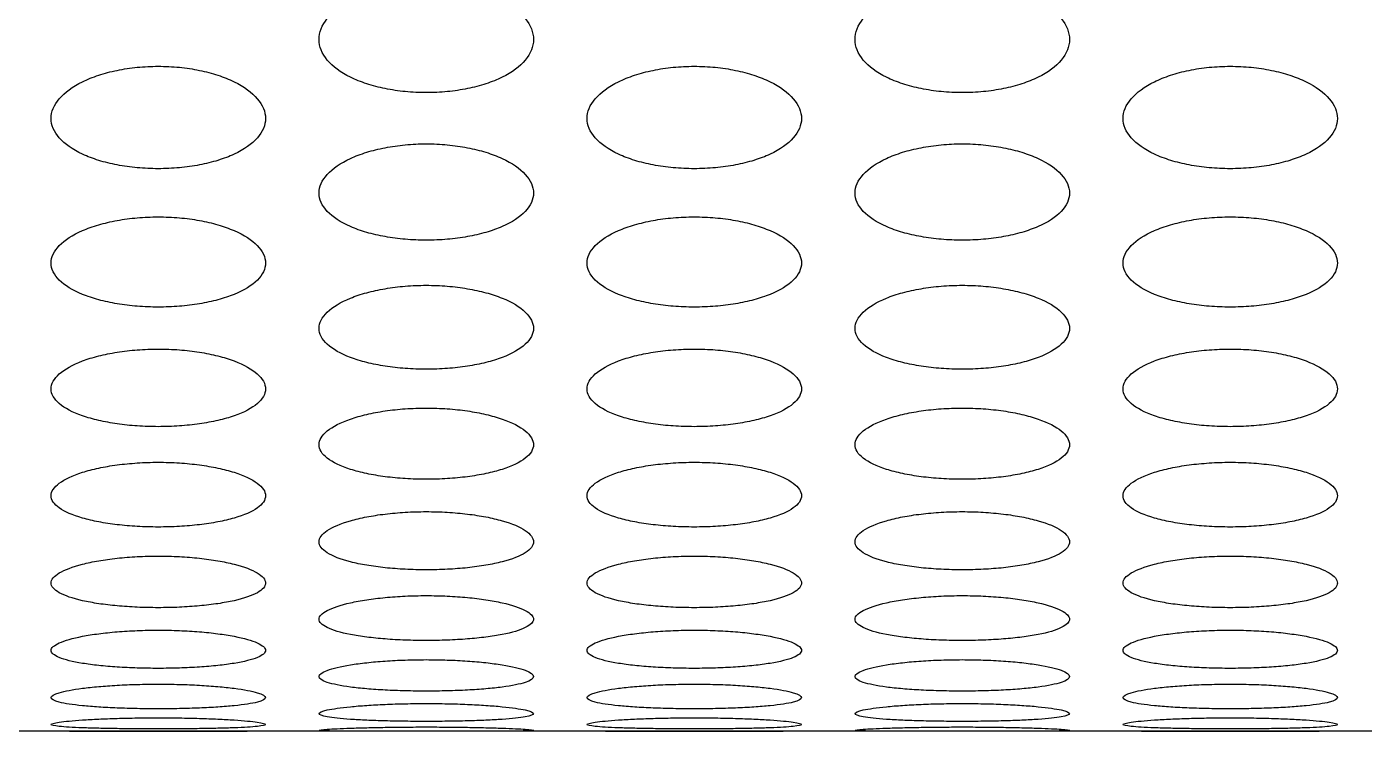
# Model space of a CAD drawing. Header units: millimetres. Extents: x 324 to 7054, y -67 to 2159.
# Drawn here: x 1715.13 to 1765.03, y 1320.98 to 1347.28 of the extents above; entities that cross this region are included whole.
import ezdxf

# ---------------------------------------------------------------- set-up
doc = ezdxf.new("R2010")
doc.units = ezdxf.units.MM
doc.header["$LTSCALE"] = 153.67
doc.layers.get('0').update_dxf_attribs({"linetype": 'CONTINUOUS'})
doc.layers.add('02___PRT_ALL_AXES', color=7, linetype='CONTINUOUS')

msp = doc.modelspace()

# ---------------------------------------------------------------- linework, layer by layer
at = {"linetype": 'Continuous'}
msp.add_line((2024.76484, 1320.97699), (1484.30467, 1320.97699), dxfattribs=at)
at = {"layer": '02___PRT_ALL_AXES', "linetype": 'Continuous'}
for p, q in [((1728.67301, 1320.97699), (1728.6473, 1320.97699)), ((1731.42576, 1320.97699), (1731.39649, 1320.97699)), ((1748.67301, 1320.97699), (1748.6473, 1320.97699)), ((1751.42576, 1320.97699), (1751.39649, 1320.97699))]:
    msp.add_line(p, q, dxfattribs=at)
for points, knots in [([(1730.03476, 1344.816), (1729.76893, 1344.81617), (1729.24531, 1344.84143), (1728.48961, 1344.95391), (1727.79947, 1345.13464), (1726.98616, 1345.46183), (1726.24385, 1346.01028), (1725.9302, 1346.80084), (1726.24394, 1347.60125), (1726.98437, 1348.17314), (1727.79615, 1348.51954), (1728.48659, 1348.71297), (1729.24381, 1348.83418), (1729.76846, 1348.86147), (1730.03476, 1348.86165)], [0, 0, 0, 0, 0.0625, 0.125, 0.1875, 0.25, 0.375, 0.5, 0.625, 0.75, 0.8125, 0.875, 0.9375, 1, 1, 1, 1]), ([(1730.03476, 1348.86165), (1730.30058, 1348.86146), (1730.8242, 1348.83428), (1731.5799, 1348.71358), (1732.27004, 1348.5207), (1733.08335, 1348.17431), (1733.82566, 1347.60187), (1734.13932, 1346.79933), (1733.82557, 1346.0109), (1733.08514, 1345.46293), (1732.27336, 1345.13574), (1731.58292, 1344.95447), (1730.8257, 1344.84152), (1730.30105, 1344.81616), (1730.03476, 1344.816)], [0, 0, 0, 0, 0.0625, 0.125, 0.1875, 0.25, 0.375, 0.5, 0.625, 0.75, 0.8125, 0.875, 0.9375, 1, 1, 1, 1]), ([(1750.03476, 1344.816), (1749.76893, 1344.81617), (1749.24531, 1344.84143), (1748.48961, 1344.95391), (1747.79947, 1345.13464), (1746.98616, 1345.46183), (1746.24385, 1346.01028), (1745.9302, 1346.80084), (1746.24394, 1347.60125), (1746.98437, 1348.17314), (1747.79615, 1348.51954), (1748.48659, 1348.71297), (1749.24381, 1348.83418), (1749.76846, 1348.86147), (1750.03476, 1348.86165)], [0, 0, 0, 0, 0.0625, 0.125, 0.1875, 0.25, 0.375, 0.5, 0.625, 0.75, 0.8125, 0.875, 0.9375, 1, 1, 1, 1]), ([(1750.03476, 1348.86165), (1750.30058, 1348.86146), (1750.8242, 1348.83428), (1751.5799, 1348.71358), (1752.27004, 1348.5207), (1753.08335, 1348.17431), (1753.82566, 1347.60187), (1754.13932, 1346.79933), (1753.82557, 1346.0109), (1753.08514, 1345.46293), (1752.27336, 1345.13574), (1751.58292, 1344.95447), (1750.8257, 1344.84152), (1750.30105, 1344.81616), (1750.03476, 1344.816)], [0, 0, 0, 0, 0.0625, 0.125, 0.1875, 0.25, 0.375, 0.5, 0.625, 0.75, 0.8125, 0.875, 0.9375, 1, 1, 1, 1]), ([(1720.03476, 1341.97658), (1719.76893, 1341.97674), (1719.24531, 1342.00055), (1718.48961, 1342.10654), (1717.79947, 1342.2769), (1716.98616, 1342.58539), (1716.24385, 1343.10282), (1715.9302, 1343.84947), (1716.24394, 1344.60631), (1716.98437, 1345.14764), (1717.79615, 1345.47568), (1718.48659, 1345.65893), (1719.24381, 1345.77377), (1719.76846, 1345.79963), (1720.03476, 1345.7998)], [0, 0, 0, 0, 0.0625, 0.125, 0.1875, 0.25, 0.375, 0.5, 0.625, 0.75, 0.8125, 0.875, 0.9375, 1, 1, 1, 1]), ([(1720.03476, 1345.7998), (1720.30058, 1345.79962), (1720.8242, 1345.77386), (1721.5799, 1345.6595), (1722.27004, 1345.47679), (1723.08335, 1345.14874), (1723.82566, 1344.6069), (1724.13932, 1343.84804), (1723.82557, 1343.10341), (1723.08514, 1342.58644), (1722.27336, 1342.27793), (1721.58292, 1342.10707), (1720.8257, 1342.00063), (1720.30105, 1341.97674), (1720.03476, 1341.97658)], [0, 0, 0, 0, 0.0625, 0.125, 0.1875, 0.25, 0.375, 0.5, 0.625, 0.75, 0.8125, 0.875, 0.9375, 1, 1, 1, 1]), ([(1740.03476, 1341.97658), (1739.76893, 1341.97674), (1739.24531, 1342.00055), (1738.48961, 1342.10654), (1737.79947, 1342.2769), (1736.98616, 1342.58539), (1736.24385, 1343.10282), (1735.9302, 1343.84947), (1736.24394, 1344.60631), (1736.98437, 1345.14764), (1737.79615, 1345.47568), (1738.48659, 1345.65893), (1739.24381, 1345.77377), (1739.76846, 1345.79963), (1740.03476, 1345.7998)], [0, 0, 0, 0, 0.0625, 0.125, 0.1875, 0.25, 0.375, 0.5, 0.625, 0.75, 0.8125, 0.875, 0.9375, 1, 1, 1, 1]), ([(1740.03476, 1345.7998), (1740.30058, 1345.79962), (1740.8242, 1345.77386), (1741.5799, 1345.6595), (1742.27004, 1345.47679), (1743.08335, 1345.14874), (1743.82566, 1344.6069), (1744.13932, 1343.84804), (1743.82557, 1343.10341), (1743.08514, 1342.58644), (1742.27336, 1342.27793), (1741.58292, 1342.10707), (1740.8257, 1342.00063), (1740.30105, 1341.97674), (1740.03476, 1341.97658)], [0, 0, 0, 0, 0.0625, 0.125, 0.1875, 0.25, 0.375, 0.5, 0.625, 0.75, 0.8125, 0.875, 0.9375, 1, 1, 1, 1]), ([(1760.03476, 1341.97658), (1759.76893, 1341.97674), (1759.24531, 1342.00055), (1758.48961, 1342.10654), (1757.79947, 1342.2769), (1756.98616, 1342.58539), (1756.24385, 1343.10282), (1755.9302, 1343.84947), (1756.24394, 1344.60631), (1756.98437, 1345.14764), (1757.79615, 1345.47568), (1758.48659, 1345.65893), (1759.24381, 1345.77377), (1759.76846, 1345.79963), (1760.03476, 1345.7998)], [0, 0, 0, 0, 0.0625, 0.125, 0.1875, 0.25, 0.375, 0.5, 0.625, 0.75, 0.8125, 0.875, 0.9375, 1, 1, 1, 1]), ([(1760.03476, 1345.7998), (1760.30058, 1345.79962), (1760.8242, 1345.77386), (1761.5799, 1345.6595), (1762.27004, 1345.47679), (1763.08335, 1345.14874), (1763.82566, 1344.6069), (1764.13932, 1343.84804), (1763.82557, 1343.10341), (1763.08514, 1342.58644), (1762.27336, 1342.27793), (1761.58292, 1342.10707), (1760.8257, 1342.00063), (1760.30105, 1341.97674), (1760.03476, 1341.97658)], [0, 0, 0, 0, 0.0625, 0.125, 0.1875, 0.25, 0.375, 0.5, 0.625, 0.75, 0.8125, 0.875, 0.9375, 1, 1, 1, 1]), ([(1730.03476, 1339.30734), (1729.76893, 1339.30749), (1729.24531, 1339.32981), (1728.48961, 1339.42921), (1727.79947, 1339.58902), (1726.98616, 1339.87852), (1726.24385, 1340.36439), (1725.9302, 1341.0664), (1726.24394, 1341.77891), (1726.98437, 1342.28912), (1727.79615, 1342.59849), (1728.48659, 1342.77136), (1729.24381, 1342.87972), (1729.76846, 1342.90413), (1730.03476, 1342.90429)], [0, 0, 0, 0, 0.0625, 0.125, 0.1875, 0.25, 0.375, 0.5, 0.625, 0.75, 0.8125, 0.875, 0.9375, 1, 1, 1, 1]), ([(1730.03476, 1342.90429), (1730.30058, 1342.90412), (1730.8242, 1342.87981), (1731.5799, 1342.7719), (1732.27004, 1342.59953), (1733.08335, 1342.29016), (1733.82566, 1341.77946), (1734.13932, 1341.06506), (1733.82557, 1340.36495), (1733.08514, 1339.8795), (1732.27336, 1339.58999), (1731.58292, 1339.42971), (1730.8257, 1339.32989), (1730.30105, 1339.30748), (1730.03476, 1339.30734)], [0, 0, 0, 0, 0.0625, 0.125, 0.1875, 0.25, 0.375, 0.5, 0.625, 0.75, 0.8125, 0.875, 0.9375, 1, 1, 1, 1]), ([(1750.03476, 1339.30734), (1749.76893, 1339.30749), (1749.24531, 1339.32981), (1748.48961, 1339.42921), (1747.79947, 1339.58902), (1746.98616, 1339.87852), (1746.24385, 1340.36439), (1745.9302, 1341.0664), (1746.24394, 1341.77891), (1746.98437, 1342.28912), (1747.79615, 1342.59849), (1748.48659, 1342.77136), (1749.24381, 1342.87972), (1749.76846, 1342.90413), (1750.03476, 1342.90429)], [0, 0, 0, 0, 0.0625, 0.125, 0.1875, 0.25, 0.375, 0.5, 0.625, 0.75, 0.8125, 0.875, 0.9375, 1, 1, 1, 1]), ([(1750.03476, 1342.90429), (1750.30058, 1342.90412), (1750.8242, 1342.87981), (1751.5799, 1342.7719), (1752.27004, 1342.59953), (1753.08335, 1342.29016), (1753.82566, 1341.77946), (1754.13932, 1341.06506), (1753.82557, 1340.36495), (1753.08514, 1339.8795), (1752.27336, 1339.58999), (1751.58292, 1339.42971), (1750.8257, 1339.32989), (1750.30105, 1339.30748), (1750.03476, 1339.30734)], [0, 0, 0, 0, 0.0625, 0.125, 0.1875, 0.25, 0.375, 0.5, 0.625, 0.75, 0.8125, 0.875, 0.9375, 1, 1, 1, 1]), ([(1720.03476, 1336.81093), (1719.76893, 1336.81107), (1719.24531, 1336.83188), (1718.48961, 1336.9246), (1717.79947, 1337.0737), (1716.98616, 1337.34391), (1716.24385, 1337.79775), (1715.9302, 1338.4544), (1716.24394, 1339.12187), (1716.98437, 1339.60046), (1717.79615, 1339.89084), (1718.48659, 1340.05316), (1719.24381, 1340.15494), (1719.76846, 1340.17786), (1720.03476, 1340.17801)], [0, 0, 0, 0, 0.0625, 0.125, 0.1875, 0.25, 0.375, 0.5, 0.625, 0.75, 0.8125, 0.875, 0.9375, 1, 1, 1, 1]), ([(1720.03476, 1340.17801), (1720.30058, 1340.17786), (1720.8242, 1340.15502), (1721.5799, 1340.05367), (1722.27004, 1339.89182), (1723.08335, 1339.60143), (1723.82566, 1339.12239), (1724.13932, 1338.45314), (1723.82557, 1337.79827), (1723.08514, 1337.34482), (1722.27336, 1337.0746), (1721.58292, 1336.92506), (1720.8257, 1336.83196), (1720.30105, 1336.81107), (1720.03476, 1336.81093)], [0, 0, 0, 0, 0.0625, 0.125, 0.1875, 0.25, 0.375, 0.5, 0.625, 0.75, 0.8125, 0.875, 0.9375, 1, 1, 1, 1]), ([(1740.03476, 1336.81093), (1739.76893, 1336.81107), (1739.24531, 1336.83188), (1738.48961, 1336.9246), (1737.79947, 1337.0737), (1736.98616, 1337.34391), (1736.24385, 1337.79775), (1735.9302, 1338.4544), (1736.24394, 1339.12187), (1736.98437, 1339.60046), (1737.79615, 1339.89084), (1738.48659, 1340.05316), (1739.24381, 1340.15494), (1739.76846, 1340.17786), (1740.03476, 1340.17801)], [0, 0, 0, 0, 0.0625, 0.125, 0.1875, 0.25, 0.375, 0.5, 0.625, 0.75, 0.8125, 0.875, 0.9375, 1, 1, 1, 1]), ([(1740.03476, 1340.17801), (1740.30058, 1340.17786), (1740.8242, 1340.15502), (1741.5799, 1340.05367), (1742.27004, 1339.89182), (1743.08335, 1339.60143), (1743.82566, 1339.12239), (1744.13932, 1338.45314), (1743.82557, 1337.79827), (1743.08514, 1337.34482), (1742.27336, 1337.0746), (1741.58292, 1336.92506), (1740.8257, 1336.83196), (1740.30105, 1336.81107), (1740.03476, 1336.81093)], [0, 0, 0, 0, 0.0625, 0.125, 0.1875, 0.25, 0.375, 0.5, 0.625, 0.75, 0.8125, 0.875, 0.9375, 1, 1, 1, 1]), ([(1760.03476, 1336.81093), (1759.76893, 1336.81107), (1759.24531, 1336.83188), (1758.48961, 1336.9246), (1757.79947, 1337.0737), (1756.98616, 1337.34391), (1756.24385, 1337.79775), (1755.9302, 1338.4544), (1756.24394, 1339.12187), (1756.98437, 1339.60046), (1757.79615, 1339.89084), (1758.48659, 1340.05316), (1759.24381, 1340.15494), (1759.76846, 1340.17786), (1760.03476, 1340.17801)], [0, 0, 0, 0, 0.0625, 0.125, 0.1875, 0.25, 0.375, 0.5, 0.625, 0.75, 0.8125, 0.875, 0.9375, 1, 1, 1, 1]), ([(1760.03476, 1340.17801), (1760.30058, 1340.17786), (1760.8242, 1340.15502), (1761.5799, 1340.05367), (1762.27004, 1339.89182), (1763.08335, 1339.60143), (1763.82566, 1339.12239), (1764.13932, 1338.45314), (1763.82557, 1337.79827), (1763.08514, 1337.34482), (1762.27336, 1337.0746), (1761.58292, 1336.92506), (1760.8257, 1336.83196), (1760.30105, 1336.81107), (1760.03476, 1336.81093)], [0, 0, 0, 0, 0.0625, 0.125, 0.1875, 0.25, 0.375, 0.5, 0.625, 0.75, 0.8125, 0.875, 0.9375, 1, 1, 1, 1]), ([(1730.03476, 1334.48986), (1729.76893, 1334.48999), (1729.24531, 1334.50927), (1728.48961, 1334.59521), (1727.79947, 1334.73345), (1726.98616, 1334.9841), (1726.24385, 1335.40545), (1725.9302, 1336.0161), (1726.24394, 1336.63785), (1726.98437, 1337.08434), (1727.79615, 1337.35545), (1728.48659, 1337.50706), (1729.24381, 1337.60214), (1729.76846, 1337.62356), (1730.03476, 1337.6237)], [0, 0, 0, 0, 0.0625, 0.125, 0.1875, 0.25, 0.375, 0.5, 0.625, 0.75, 0.8125, 0.875, 0.9375, 1, 1, 1, 1]), ([(1730.03476, 1337.6237), (1730.30058, 1337.62356), (1730.8242, 1337.60222), (1731.5799, 1337.50753), (1732.27004, 1337.35636), (1733.08335, 1337.08524), (1733.82566, 1336.63833), (1734.13932, 1336.01493), (1733.82557, 1335.40594), (1733.08514, 1334.98495), (1732.27336, 1334.73429), (1731.58292, 1334.59564), (1730.8257, 1334.50935), (1730.30105, 1334.48998), (1730.03476, 1334.48986)], [0, 0, 0, 0, 0.0625, 0.125, 0.1875, 0.25, 0.375, 0.5, 0.625, 0.75, 0.8125, 0.875, 0.9375, 1, 1, 1, 1]), ([(1750.03476, 1334.48986), (1749.76893, 1334.48999), (1749.24531, 1334.50927), (1748.48961, 1334.59521), (1747.79947, 1334.73345), (1746.98616, 1334.9841), (1746.24385, 1335.40545), (1745.9302, 1336.0161), (1746.24394, 1336.63785), (1746.98437, 1337.08434), (1747.79615, 1337.35545), (1748.48659, 1337.50706), (1749.24381, 1337.60214), (1749.76846, 1337.62356), (1750.03476, 1337.6237)], [0, 0, 0, 0, 0.0625, 0.125, 0.1875, 0.25, 0.375, 0.5, 0.625, 0.75, 0.8125, 0.875, 0.9375, 1, 1, 1, 1]), ([(1750.03476, 1337.6237), (1750.30058, 1337.62356), (1750.8242, 1337.60222), (1751.5799, 1337.50753), (1752.27004, 1337.35636), (1753.08335, 1337.08524), (1753.82566, 1336.63833), (1754.13932, 1336.01493), (1753.82557, 1335.40594), (1753.08514, 1334.98495), (1752.27336, 1334.73429), (1751.58292, 1334.59564), (1750.8257, 1334.50935), (1750.30105, 1334.48998), (1750.03476, 1334.48986)], [0, 0, 0, 0, 0.0625, 0.125, 0.1875, 0.25, 0.375, 0.5, 0.625, 0.75, 0.8125, 0.875, 0.9375, 1, 1, 1, 1]), ([(1720.03476, 1332.34644), (1719.76893, 1332.34656), (1719.24531, 1332.36431), (1718.48961, 1332.44337), (1717.79947, 1332.57061), (1716.98616, 1332.80145), (1716.24385, 1333.1899), (1715.9302, 1333.75392), (1716.24394, 1334.32935), (1716.98437, 1334.74328), (1717.79615, 1334.99484), (1718.48659, 1335.13559), (1719.24381, 1335.22389), (1719.76846, 1335.24379), (1720.03476, 1335.24392)], [0, 0, 0, 0, 0.0625, 0.125, 0.1875, 0.25, 0.375, 0.5, 0.625, 0.75, 0.8125, 0.875, 0.9375, 1, 1, 1, 1]), ([(1720.03476, 1335.24392), (1720.30058, 1335.24379), (1720.8242, 1335.22397), (1721.5799, 1335.13603), (1722.27004, 1334.99569), (1723.08335, 1334.74412), (1723.82566, 1334.32979), (1724.13932, 1333.75284), (1723.82557, 1333.19035), (1723.08514, 1332.80224), (1722.27336, 1332.57139), (1721.58292, 1332.44377), (1720.8257, 1332.36437), (1720.30105, 1332.34656), (1720.03476, 1332.34644)], [0, 0, 0, 0, 0.0625, 0.125, 0.1875, 0.25, 0.375, 0.5, 0.625, 0.75, 0.8125, 0.875, 0.9375, 1, 1, 1, 1]), ([(1740.03476, 1332.34644), (1739.76893, 1332.34656), (1739.24531, 1332.36431), (1738.48961, 1332.44337), (1737.79947, 1332.57061), (1736.98616, 1332.80145), (1736.24385, 1333.1899), (1735.9302, 1333.75392), (1736.24394, 1334.32935), (1736.98437, 1334.74328), (1737.79615, 1334.99484), (1738.48659, 1335.13559), (1739.24381, 1335.22389), (1739.76846, 1335.24379), (1740.03476, 1335.24392)], [0, 0, 0, 0, 0.0625, 0.125, 0.1875, 0.25, 0.375, 0.5, 0.625, 0.75, 0.8125, 0.875, 0.9375, 1, 1, 1, 1]), ([(1740.03476, 1335.24392), (1740.30058, 1335.24379), (1740.8242, 1335.22397), (1741.5799, 1335.13603), (1742.27004, 1334.99569), (1743.08335, 1334.74412), (1743.82566, 1334.32979), (1744.13932, 1333.75284), (1743.82557, 1333.19035), (1743.08514, 1332.80224), (1742.27336, 1332.57139), (1741.58292, 1332.44377), (1740.8257, 1332.36437), (1740.30105, 1332.34656), (1740.03476, 1332.34644)], [0, 0, 0, 0, 0.0625, 0.125, 0.1875, 0.25, 0.375, 0.5, 0.625, 0.75, 0.8125, 0.875, 0.9375, 1, 1, 1, 1]), ([(1760.03476, 1332.34644), (1759.76893, 1332.34656), (1759.24531, 1332.36431), (1758.48961, 1332.44337), (1757.79947, 1332.57061), (1756.98616, 1332.80145), (1756.24385, 1333.1899), (1755.9302, 1333.75392), (1756.24394, 1334.32935), (1756.98437, 1334.74328), (1757.79615, 1334.99484), (1758.48659, 1335.13559), (1759.24381, 1335.22389), (1759.76846, 1335.24379), (1760.03476, 1335.24392)], [0, 0, 0, 0, 0.0625, 0.125, 0.1875, 0.25, 0.375, 0.5, 0.625, 0.75, 0.8125, 0.875, 0.9375, 1, 1, 1, 1]), ([(1760.03476, 1335.24392), (1760.30058, 1335.24379), (1760.8242, 1335.22397), (1761.5799, 1335.13603), (1762.27004, 1334.99569), (1763.08335, 1334.74412), (1763.82566, 1334.32979), (1764.13932, 1333.75284), (1763.82557, 1333.19035), (1763.08514, 1332.80224), (1762.27336, 1332.57139), (1761.58292, 1332.44377), (1760.8257, 1332.36437), (1760.30105, 1332.34656), (1760.03476, 1332.34644)], [0, 0, 0, 0, 0.0625, 0.125, 0.1875, 0.25, 0.375, 0.5, 0.625, 0.75, 0.8125, 0.875, 0.9375, 1, 1, 1, 1]), ([(1730.03476, 1330.38284), (1729.76893, 1330.38294), (1729.24531, 1330.39912), (1728.48961, 1330.47124), (1727.79947, 1330.58736), (1726.98616, 1330.79816), (1726.24385, 1331.15331), (1725.9302, 1331.67014), (1726.24394, 1332.19866), (1726.98437, 1332.57963), (1727.79615, 1332.81139), (1728.48659, 1332.94114), (1729.24381, 1333.02257), (1729.76846, 1333.04092), (1730.03476, 1333.04104)], [0, 0, 0, 0, 0.0625, 0.125, 0.1875, 0.25, 0.375, 0.5, 0.625, 0.75, 0.8125, 0.875, 0.9375, 1, 1, 1, 1]), ([(1730.03476, 1333.04104), (1730.30058, 1333.04092), (1730.8242, 1333.02264), (1731.5799, 1332.94154), (1732.27004, 1332.81218), (1733.08335, 1332.5804), (1733.82566, 1332.19907), (1734.13932, 1331.66915), (1733.82557, 1331.15372), (1733.08514, 1330.79887), (1732.27336, 1330.58807), (1731.58292, 1330.4716), (1730.8257, 1330.39918), (1730.30105, 1330.38294), (1730.03476, 1330.38284)], [0, 0, 0, 0, 0.0625, 0.125, 0.1875, 0.25, 0.375, 0.5, 0.625, 0.75, 0.8125, 0.875, 0.9375, 1, 1, 1, 1]), ([(1750.03476, 1330.38284), (1749.76893, 1330.38294), (1749.24531, 1330.39912), (1748.48961, 1330.47124), (1747.79947, 1330.58736), (1746.98616, 1330.79816), (1746.24385, 1331.15331), (1745.9302, 1331.67014), (1746.24394, 1332.19866), (1746.98437, 1332.57963), (1747.79615, 1332.81139), (1748.48659, 1332.94114), (1749.24381, 1333.02257), (1749.76846, 1333.04092), (1750.03476, 1333.04104)], [0, 0, 0, 0, 0.0625, 0.125, 0.1875, 0.25, 0.375, 0.5, 0.625, 0.75, 0.8125, 0.875, 0.9375, 1, 1, 1, 1]), ([(1750.03476, 1333.04104), (1750.30058, 1333.04092), (1750.8242, 1333.02264), (1751.5799, 1332.94154), (1752.27004, 1332.81218), (1753.08335, 1332.5804), (1753.82566, 1332.19907), (1754.13932, 1331.66915), (1753.82557, 1331.15372), (1753.08514, 1330.79887), (1752.27336, 1330.58807), (1751.58292, 1330.4716), (1750.8257, 1330.39918), (1750.30105, 1330.38294), (1750.03476, 1330.38284)], [0, 0, 0, 0, 0.0625, 0.125, 0.1875, 0.25, 0.375, 0.5, 0.625, 0.75, 0.8125, 0.875, 0.9375, 1, 1, 1, 1]), ([(1720.03476, 1328.601), (1719.76893, 1328.6011), (1719.24531, 1328.6157), (1718.48961, 1328.6808), (1717.79947, 1328.78567), (1716.98616, 1328.97622), (1716.24385, 1329.29772), (1715.9302, 1329.76685), (1716.24394, 1330.24793), (1716.98437, 1330.59555), (1717.79615, 1330.80729), (1718.48659, 1330.92589), (1719.24381, 1331.00037), (1719.76846, 1331.01716), (1720.03476, 1331.01727)], [0, 0, 0, 0, 0.0625, 0.125, 0.1875, 0.25, 0.375, 0.5, 0.625, 0.75, 0.8125, 0.875, 0.9375, 1, 1, 1, 1]), ([(1720.03476, 1331.01727), (1720.30058, 1331.01716), (1720.8242, 1331.00043), (1721.5799, 1330.92626), (1722.27004, 1330.808), (1723.08335, 1330.59625), (1723.82566, 1330.2483), (1724.13932, 1329.76595), (1723.82557, 1329.29809), (1723.08514, 1328.97687), (1722.27336, 1328.78631), (1721.58292, 1328.68112), (1720.8257, 1328.61575), (1720.30105, 1328.60109), (1720.03476, 1328.601)], [0, 0, 0, 0, 0.0625, 0.125, 0.1875, 0.25, 0.375, 0.5, 0.625, 0.75, 0.8125, 0.875, 0.9375, 1, 1, 1, 1]), ([(1740.03476, 1328.601), (1739.76893, 1328.6011), (1739.24531, 1328.6157), (1738.48961, 1328.6808), (1737.79947, 1328.78567), (1736.98616, 1328.97622), (1736.24385, 1329.29772), (1735.9302, 1329.76685), (1736.24394, 1330.24793), (1736.98437, 1330.59555), (1737.79615, 1330.80729), (1738.48659, 1330.92589), (1739.24381, 1331.00037), (1739.76846, 1331.01716), (1740.03476, 1331.01727)], [0, 0, 0, 0, 0.0625, 0.125, 0.1875, 0.25, 0.375, 0.5, 0.625, 0.75, 0.8125, 0.875, 0.9375, 1, 1, 1, 1]), ([(1740.03476, 1331.01727), (1740.30058, 1331.01716), (1740.8242, 1331.00043), (1741.5799, 1330.92626), (1742.27004, 1330.808), (1743.08335, 1330.59625), (1743.82566, 1330.2483), (1744.13932, 1329.76595), (1743.82557, 1329.29809), (1743.08514, 1328.97687), (1742.27336, 1328.78631), (1741.58292, 1328.68112), (1740.8257, 1328.61575), (1740.30105, 1328.60109), (1740.03476, 1328.601)], [0, 0, 0, 0, 0.0625, 0.125, 0.1875, 0.25, 0.375, 0.5, 0.625, 0.75, 0.8125, 0.875, 0.9375, 1, 1, 1, 1]), ([(1760.03476, 1328.601), (1759.76893, 1328.6011), (1759.24531, 1328.6157), (1758.48961, 1328.6808), (1757.79947, 1328.78567), (1756.98616, 1328.97622), (1756.24385, 1329.29772), (1755.9302, 1329.76685), (1756.24394, 1330.24793), (1756.98437, 1330.59555), (1757.79615, 1330.80729), (1758.48659, 1330.92589), (1759.24381, 1331.00037), (1759.76846, 1331.01716), (1760.03476, 1331.01727)], [0, 0, 0, 0, 0.0625, 0.125, 0.1875, 0.25, 0.375, 0.5, 0.625, 0.75, 0.8125, 0.875, 0.9375, 1, 1, 1, 1]), ([(1760.03476, 1331.01727), (1760.30058, 1331.01716), (1760.8242, 1331.00043), (1761.5799, 1330.92626), (1762.27004, 1330.808), (1763.08335, 1330.59625), (1763.82566, 1330.2483), (1764.13932, 1329.76595), (1763.82557, 1329.29809), (1763.08514, 1328.97687), (1762.27336, 1328.78631), (1761.58292, 1328.68112), (1760.8257, 1328.61575), (1760.30105, 1328.60109), (1760.03476, 1328.601)], [0, 0, 0, 0, 0.0625, 0.125, 0.1875, 0.25, 0.375, 0.5, 0.625, 0.75, 0.8125, 0.875, 0.9375, 1, 1, 1, 1]), ([(1730.03476, 1327.00272), (1729.76893, 1327.0028), (1729.24531, 1327.01581), (1728.48961, 1327.07382), (1727.79947, 1327.16735), (1726.98616, 1327.33746), (1726.24385, 1327.62498), (1725.9302, 1328.04594), (1726.24394, 1328.4791), (1726.98437, 1328.79302), (1727.79615, 1328.98452), (1728.48659, 1329.09188), (1729.24381, 1329.15933), (1729.76846, 1329.17453), (1730.03476, 1329.17463)], [0, 0, 0, 0, 0.0625, 0.125, 0.1875, 0.25, 0.375, 0.5, 0.625, 0.75, 0.8125, 0.875, 0.9375, 1, 1, 1, 1]), ([(1730.03476, 1329.17463), (1730.30058, 1329.17453), (1730.8242, 1329.15938), (1731.5799, 1329.09221), (1732.27004, 1328.98517), (1733.08335, 1328.79366), (1733.82566, 1328.47943), (1734.13932, 1328.04513), (1733.82557, 1327.62532), (1733.08514, 1327.33804), (1732.27336, 1327.16792), (1731.58292, 1327.07411), (1730.8257, 1327.01586), (1730.30105, 1327.0028), (1730.03476, 1327.00272)], [0, 0, 0, 0, 0.0625, 0.125, 0.1875, 0.25, 0.375, 0.5, 0.625, 0.75, 0.8125, 0.875, 0.9375, 1, 1, 1, 1]), ([(1750.03476, 1327.00272), (1749.76893, 1327.0028), (1749.24531, 1327.01581), (1748.48961, 1327.07382), (1747.79947, 1327.16735), (1746.98616, 1327.33746), (1746.24385, 1327.62498), (1745.9302, 1328.04594), (1746.24394, 1328.4791), (1746.98437, 1328.79302), (1747.79615, 1328.98452), (1748.48659, 1329.09188), (1749.24381, 1329.15933), (1749.76846, 1329.17453), (1750.03476, 1329.17463)], [0, 0, 0, 0, 0.0625, 0.125, 0.1875, 0.25, 0.375, 0.5, 0.625, 0.75, 0.8125, 0.875, 0.9375, 1, 1, 1, 1]), ([(1750.03476, 1329.17463), (1750.30058, 1329.17453), (1750.8242, 1329.15938), (1751.5799, 1329.09221), (1752.27004, 1328.98517), (1753.08335, 1328.79366), (1753.82566, 1328.47943), (1754.13932, 1328.04513), (1753.82557, 1327.62532), (1753.08514, 1327.33804), (1752.27336, 1327.16792), (1751.58292, 1327.07411), (1750.8257, 1327.01586), (1750.30105, 1327.0028), (1750.03476, 1327.00272)], [0, 0, 0, 0, 0.0625, 0.125, 0.1875, 0.25, 0.375, 0.5, 0.625, 0.75, 0.8125, 0.875, 0.9375, 1, 1, 1, 1]), ([(1720.03476, 1325.58959), (1719.76893, 1325.58966), (1719.24531, 1325.60106), (1718.48961, 1325.65193), (1717.79947, 1325.73402), (1716.98616, 1325.88352), (1716.24385, 1326.13678), (1715.9302, 1326.50914), (1716.24394, 1326.89395), (1716.98437, 1327.17386), (1717.79615, 1327.34493), (1718.48659, 1327.44092), (1719.24381, 1327.50128), (1719.76846, 1327.51489), (1720.03476, 1327.51498)], [0, 0, 0, 0, 0.0625, 0.125, 0.1875, 0.25, 0.375, 0.5, 0.625, 0.75, 0.8125, 0.875, 0.9375, 1, 1, 1, 1]), ([(1720.03476, 1327.51498), (1720.30058, 1327.51489), (1720.8242, 1327.50133), (1721.5799, 1327.44122), (1722.27004, 1327.34551), (1723.08335, 1327.17444), (1723.82566, 1326.89424), (1724.13932, 1326.50842), (1723.82557, 1326.13708), (1723.08514, 1325.88403), (1722.27336, 1325.73452), (1721.58292, 1325.65219), (1720.8257, 1325.6011), (1720.30105, 1325.58966), (1720.03476, 1325.58959)], [0, 0, 0, 0, 0.0625, 0.125, 0.1875, 0.25, 0.375, 0.5, 0.625, 0.75, 0.8125, 0.875, 0.9375, 1, 1, 1, 1]), ([(1740.03476, 1325.58959), (1739.76893, 1325.58966), (1739.24531, 1325.60106), (1738.48961, 1325.65193), (1737.79947, 1325.73402), (1736.98616, 1325.88352), (1736.24385, 1326.13678), (1735.9302, 1326.50914), (1736.24394, 1326.89395), (1736.98437, 1327.17386), (1737.79615, 1327.34493), (1738.48659, 1327.44092), (1739.24381, 1327.50128), (1739.76846, 1327.51489), (1740.03476, 1327.51498)], [0, 0, 0, 0, 0.0625, 0.125, 0.1875, 0.25, 0.375, 0.5, 0.625, 0.75, 0.8125, 0.875, 0.9375, 1, 1, 1, 1]), ([(1740.03476, 1327.51498), (1740.30058, 1327.51489), (1740.8242, 1327.50133), (1741.5799, 1327.44122), (1742.27004, 1327.34551), (1743.08335, 1327.17444), (1743.82566, 1326.89424), (1744.13932, 1326.50842), (1743.82557, 1326.13708), (1743.08514, 1325.88403), (1742.27336, 1325.73452), (1741.58292, 1325.65219), (1740.8257, 1325.6011), (1740.30105, 1325.58966), (1740.03476, 1325.58959)], [0, 0, 0, 0, 0.0625, 0.125, 0.1875, 0.25, 0.375, 0.5, 0.625, 0.75, 0.8125, 0.875, 0.9375, 1, 1, 1, 1]), ([(1760.03476, 1325.58959), (1759.76893, 1325.58966), (1759.24531, 1325.60106), (1758.48961, 1325.65193), (1757.79947, 1325.73402), (1756.98616, 1325.88352), (1756.24385, 1326.13678), (1755.9302, 1326.50914), (1756.24394, 1326.89395), (1756.98437, 1327.17386), (1757.79615, 1327.34493), (1758.48659, 1327.44092), (1759.24381, 1327.50128), (1759.76846, 1327.51489), (1760.03476, 1327.51498)], [0, 0, 0, 0, 0.0625, 0.125, 0.1875, 0.25, 0.375, 0.5, 0.625, 0.75, 0.8125, 0.875, 0.9375, 1, 1, 1, 1]), ([(1760.03476, 1327.51498), (1760.30058, 1327.51489), (1760.8242, 1327.50133), (1761.5799, 1327.44122), (1762.27004, 1327.34551), (1763.08335, 1327.17444), (1763.82566, 1326.89424), (1764.13932, 1326.50842), (1763.82557, 1326.13708), (1763.08514, 1325.88403), (1762.27336, 1325.73452), (1761.58292, 1325.65219), (1760.8257, 1325.6011), (1760.30105, 1325.58966), (1760.03476, 1325.58959)], [0, 0, 0, 0, 0.0625, 0.125, 0.1875, 0.25, 0.375, 0.5, 0.625, 0.75, 0.8125, 0.875, 0.9375, 1, 1, 1, 1]), ([(1730.03476, 1324.36303), (1729.76893, 1324.36309), (1729.24531, 1324.37287), (1728.48961, 1324.41655), (1727.79947, 1324.48712), (1726.98616, 1324.61585), (1726.24385, 1324.8346), (1725.9302, 1325.15799), (1726.24394, 1325.49406), (1726.98437, 1325.73969), (1727.79615, 1325.89015), (1728.48659, 1325.97469), (1729.24381, 1326.02788), (1729.76846, 1326.03989), (1730.03476, 1326.03997)], [0, 0, 0, 0, 0.0625, 0.125, 0.1875, 0.25, 0.375, 0.5, 0.625, 0.75, 0.8125, 0.875, 0.9375, 1, 1, 1, 1]), ([(1730.03476, 1326.03997), (1730.30058, 1326.03989), (1730.8242, 1326.02793), (1731.5799, 1325.97495), (1732.27004, 1325.89066), (1733.08335, 1325.74019), (1733.82566, 1325.49432), (1734.13932, 1325.15737), (1733.82557, 1324.83485), (1733.08514, 1324.61629), (1732.27336, 1324.48755), (1731.58292, 1324.41677), (1730.8257, 1324.37291), (1730.30105, 1324.36309), (1730.03476, 1324.36303)], [0, 0, 0, 0, 0.0625, 0.125, 0.1875, 0.25, 0.375, 0.5, 0.625, 0.75, 0.8125, 0.875, 0.9375, 1, 1, 1, 1]), ([(1750.03476, 1324.36303), (1749.76893, 1324.36309), (1749.24531, 1324.37287), (1748.48961, 1324.41655), (1747.79947, 1324.48712), (1746.98616, 1324.61585), (1746.24385, 1324.8346), (1745.9302, 1325.15799), (1746.24394, 1325.49406), (1746.98437, 1325.73969), (1747.79615, 1325.89015), (1748.48659, 1325.97469), (1749.24381, 1326.02788), (1749.76846, 1326.03989), (1750.03476, 1326.03997)], [0, 0, 0, 0, 0.0625, 0.125, 0.1875, 0.25, 0.375, 0.5, 0.625, 0.75, 0.8125, 0.875, 0.9375, 1, 1, 1, 1]), ([(1750.03476, 1326.03997), (1750.30058, 1326.03989), (1750.8242, 1326.02793), (1751.5799, 1325.97495), (1752.27004, 1325.89066), (1753.08335, 1325.74019), (1753.82566, 1325.49432), (1754.13932, 1325.15737), (1753.82557, 1324.83485), (1753.08514, 1324.61629), (1752.27336, 1324.48755), (1751.58292, 1324.41677), (1750.8257, 1324.37291), (1750.30105, 1324.36309), (1750.03476, 1324.36303)], [0, 0, 0, 0, 0.0625, 0.125, 0.1875, 0.25, 0.375, 0.5, 0.625, 0.75, 0.8125, 0.875, 0.9375, 1, 1, 1, 1]), ([(1720.03476, 1323.32426), (1719.76893, 1323.32432), (1719.24531, 1323.33247), (1718.48961, 1323.36891), (1717.79947, 1323.42788), (1716.98616, 1323.53573), (1716.24385, 1323.71974), (1715.9302, 1323.99384), (1716.24394, 1324.28084), (1716.98437, 1324.49193), (1717.79615, 1324.62163), (1718.48659, 1324.69463), (1719.24381, 1324.74062), (1719.76846, 1324.751), (1720.03476, 1324.75107)], [0, 0, 0, 0, 0.0625, 0.125, 0.1875, 0.25, 0.375, 0.5, 0.625, 0.75, 0.8125, 0.875, 0.9375, 1, 1, 1, 1]), ([(1720.03476, 1324.75107), (1720.30058, 1324.751), (1720.8242, 1324.74066), (1721.5799, 1324.69486), (1722.27004, 1324.62207), (1723.08335, 1324.49236), (1723.82566, 1324.28105), (1724.13932, 1323.99331), (1723.82557, 1323.71996), (1723.08514, 1323.5361), (1722.27336, 1323.42825), (1721.58292, 1323.36909), (1720.8257, 1323.3325), (1720.30105, 1323.32431), (1720.03476, 1323.32426)], [0, 0, 0, 0, 0.0625, 0.125, 0.1875, 0.25, 0.375, 0.5, 0.625, 0.75, 0.8125, 0.875, 0.9375, 1, 1, 1, 1]), ([(1740.03476, 1323.32426), (1739.76893, 1323.32432), (1739.24531, 1323.33247), (1738.48961, 1323.36891), (1737.79947, 1323.42788), (1736.98616, 1323.53573), (1736.24385, 1323.71974), (1735.9302, 1323.99384), (1736.24394, 1324.28084), (1736.98437, 1324.49193), (1737.79615, 1324.62163), (1738.48659, 1324.69463), (1739.24381, 1324.74062), (1739.76846, 1324.751), (1740.03476, 1324.75107)], [0, 0, 0, 0, 0.0625, 0.125, 0.1875, 0.25, 0.375, 0.5, 0.625, 0.75, 0.8125, 0.875, 0.9375, 1, 1, 1, 1]), ([(1740.03476, 1324.75107), (1740.30058, 1324.751), (1740.8242, 1324.74066), (1741.5799, 1324.69486), (1742.27004, 1324.62207), (1743.08335, 1324.49236), (1743.82566, 1324.28105), (1744.13932, 1323.99331), (1743.82557, 1323.71996), (1743.08514, 1323.5361), (1742.27336, 1323.42825), (1741.58292, 1323.36909), (1740.8257, 1323.3325), (1740.30105, 1323.32431), (1740.03476, 1323.32426)], [0, 0, 0, 0, 0.0625, 0.125, 0.1875, 0.25, 0.375, 0.5, 0.625, 0.75, 0.8125, 0.875, 0.9375, 1, 1, 1, 1]), ([(1760.03476, 1323.32426), (1759.76893, 1323.32432), (1759.24531, 1323.33247), (1758.48961, 1323.36891), (1757.79947, 1323.42788), (1756.98616, 1323.53573), (1756.24385, 1323.71974), (1755.9302, 1323.99384), (1756.24394, 1324.28084), (1756.98437, 1324.49193), (1757.79615, 1324.62163), (1758.48659, 1324.69463), (1759.24381, 1324.74062), (1759.76846, 1324.751), (1760.03476, 1324.75107)], [0, 0, 0, 0, 0.0625, 0.125, 0.1875, 0.25, 0.375, 0.5, 0.625, 0.75, 0.8125, 0.875, 0.9375, 1, 1, 1, 1]), ([(1760.03476, 1324.75107), (1760.30058, 1324.751), (1760.8242, 1324.74066), (1761.5799, 1324.69486), (1762.27004, 1324.62207), (1763.08335, 1324.49236), (1763.82566, 1324.28105), (1764.13932, 1323.99331), (1763.82557, 1323.71996), (1763.08514, 1323.5361), (1762.27336, 1323.42825), (1761.58292, 1323.36909), (1760.8257, 1323.3325), (1760.30105, 1323.32431), (1760.03476, 1323.32426)], [0, 0, 0, 0, 0.0625, 0.125, 0.1875, 0.25, 0.375, 0.5, 0.625, 0.75, 0.8125, 0.875, 0.9375, 1, 1, 1, 1]), ([(1730.03476, 1322.47433), (1729.76893, 1322.47438), (1729.24531, 1322.48089), (1728.48961, 1322.51006), (1727.79947, 1322.55738), (1726.98616, 1322.64423), (1726.24385, 1322.79332), (1725.9302, 1323.01786), (1726.24394, 1323.25549), (1726.98437, 1323.43184), (1727.79615, 1323.54066), (1728.48659, 1323.60204), (1729.24381, 1323.64077), (1729.76846, 1323.64952), (1730.03476, 1323.64958)], [0, 0, 0, 0, 0.0625, 0.125, 0.1875, 0.25, 0.375, 0.5, 0.625, 0.75, 0.8125, 0.875, 0.9375, 1, 1, 1, 1]), ([(1730.03476, 1323.64958), (1730.30058, 1323.64952), (1730.8242, 1323.6408), (1731.5799, 1323.60223), (1732.27004, 1323.54102), (1733.08335, 1323.4322), (1733.82566, 1323.25567), (1734.13932, 1323.01742), (1733.82557, 1322.7935), (1733.08514, 1322.64453), (1732.27336, 1322.55767), (1731.58292, 1322.51021), (1730.8257, 1322.48092), (1730.30105, 1322.47438), (1730.03476, 1322.47433)], [0, 0, 0, 0, 0.0625, 0.125, 0.1875, 0.25, 0.375, 0.5, 0.625, 0.75, 0.8125, 0.875, 0.9375, 1, 1, 1, 1]), ([(1750.03476, 1322.47433), (1749.76893, 1322.47438), (1749.24531, 1322.48089), (1748.48961, 1322.51006), (1747.79947, 1322.55738), (1746.98616, 1322.64423), (1746.24385, 1322.79332), (1745.9302, 1323.01786), (1746.24394, 1323.25549), (1746.98437, 1323.43184), (1747.79615, 1323.54066), (1748.48659, 1323.60204), (1749.24381, 1323.64077), (1749.76846, 1323.64952), (1750.03476, 1323.64958)], [0, 0, 0, 0, 0.0625, 0.125, 0.1875, 0.25, 0.375, 0.5, 0.625, 0.75, 0.8125, 0.875, 0.9375, 1, 1, 1, 1]), ([(1750.03476, 1323.64958), (1750.30058, 1323.64952), (1750.8242, 1323.6408), (1751.5799, 1323.60223), (1752.27004, 1323.54102), (1753.08335, 1323.4322), (1753.82566, 1323.25567), (1754.13932, 1323.01742), (1753.82557, 1322.7935), (1753.08514, 1322.64453), (1752.27336, 1322.55767), (1751.58292, 1322.51021), (1750.8257, 1322.48092), (1750.30105, 1322.47438), (1750.03476, 1322.47433)], [0, 0, 0, 0, 0.0625, 0.125, 0.1875, 0.25, 0.375, 0.5, 0.625, 0.75, 0.8125, 0.875, 0.9375, 1, 1, 1, 1]), ([(1720.03476, 1321.81409), (1719.76893, 1321.81412), (1719.24531, 1321.819), (1718.48961, 1321.84086), (1717.79947, 1321.87649), (1716.98616, 1321.94225), (1716.24385, 1322.05627), (1715.9302, 1322.23102), (1716.24394, 1322.41905), (1716.98437, 1322.56047), (1717.79615, 1322.6483), (1718.48659, 1322.69801), (1719.24381, 1322.72945), (1719.76846, 1322.73656), (1720.03476, 1322.7366)], [0, 0, 0, 0, 0.0625, 0.125, 0.1875, 0.25, 0.375, 0.5, 0.625, 0.75, 0.8125, 0.875, 0.9375, 1, 1, 1, 1]), ([(1720.03476, 1322.7366), (1720.30058, 1322.73656), (1720.8242, 1322.72947), (1721.5799, 1322.69816), (1722.27004, 1322.6486), (1723.08335, 1322.56076), (1723.82566, 1322.41919), (1724.13932, 1322.23067), (1723.82557, 1322.05641), (1723.08514, 1321.94247), (1722.27336, 1321.87671), (1721.58292, 1321.84097), (1720.8257, 1321.81902), (1720.30105, 1321.81412), (1720.03476, 1321.81409)], [0, 0, 0, 0, 0.0625, 0.125, 0.1875, 0.25, 0.375, 0.5, 0.625, 0.75, 0.8125, 0.875, 0.9375, 1, 1, 1, 1]), ([(1740.03476, 1321.81409), (1739.76893, 1321.81412), (1739.24531, 1321.819), (1738.48961, 1321.84086), (1737.79947, 1321.87649), (1736.98616, 1321.94225), (1736.24385, 1322.05627), (1735.9302, 1322.23102), (1736.24394, 1322.41905), (1736.98437, 1322.56047), (1737.79615, 1322.6483), (1738.48659, 1322.69801), (1739.24381, 1322.72945), (1739.76846, 1322.73656), (1740.03476, 1322.7366)], [0, 0, 0, 0, 0.0625, 0.125, 0.1875, 0.25, 0.375, 0.5, 0.625, 0.75, 0.8125, 0.875, 0.9375, 1, 1, 1, 1]), ([(1740.03476, 1322.7366), (1740.30058, 1322.73656), (1740.8242, 1322.72947), (1741.5799, 1322.69816), (1742.27004, 1322.6486), (1743.08335, 1322.56076), (1743.82566, 1322.41919), (1744.13932, 1322.23067), (1743.82557, 1322.05641), (1743.08514, 1321.94247), (1742.27336, 1321.87671), (1741.58292, 1321.84097), (1740.8257, 1321.81902), (1740.30105, 1321.81412), (1740.03476, 1321.81409)], [0, 0, 0, 0, 0.0625, 0.125, 0.1875, 0.25, 0.375, 0.5, 0.625, 0.75, 0.8125, 0.875, 0.9375, 1, 1, 1, 1]), ([(1760.03476, 1321.81409), (1759.76893, 1321.81412), (1759.24531, 1321.819), (1758.48961, 1321.84086), (1757.79947, 1321.87649), (1756.98616, 1321.94225), (1756.24385, 1322.05627), (1755.9302, 1322.23102), (1756.24394, 1322.41905), (1756.98437, 1322.56047), (1757.79615, 1322.6483), (1758.48659, 1322.69801), (1759.24381, 1322.72945), (1759.76846, 1322.73656), (1760.03476, 1322.7366)], [0, 0, 0, 0, 0.0625, 0.125, 0.1875, 0.25, 0.375, 0.5, 0.625, 0.75, 0.8125, 0.875, 0.9375, 1, 1, 1, 1]), ([(1760.03476, 1322.7366), (1760.30058, 1322.73656), (1760.8242, 1322.72947), (1761.5799, 1322.69816), (1762.27004, 1322.6486), (1763.08335, 1322.56076), (1763.82566, 1322.41919), (1764.13932, 1322.23067), (1763.82557, 1322.05641), (1763.08514, 1321.94247), (1762.27336, 1321.87671), (1761.58292, 1321.84097), (1760.8257, 1321.81902), (1760.30105, 1321.81412), (1760.03476, 1321.81409)], [0, 0, 0, 0, 0.0625, 0.125, 0.1875, 0.25, 0.375, 0.5, 0.625, 0.75, 0.8125, 0.875, 0.9375, 1, 1, 1, 1]), ([(1730.03476, 1321.3442), (1729.76893, 1321.34422), (1729.24531, 1321.34745), (1728.48961, 1321.36199), (1727.79947, 1321.38588), (1726.98616, 1321.43049), (1726.24385, 1321.50932), (1725.9302, 1321.63411), (1726.24394, 1321.77235), (1726.98437, 1321.87871), (1727.79615, 1321.94545), (1728.48659, 1321.98344), (1729.24381, 1322.00755), (1729.76846, 1322.01302), (1730.03476, 1322.01305)], [0, 0, 0, 0, 0.0625, 0.125, 0.1875, 0.25, 0.375, 0.5, 0.625, 0.75, 0.8125, 0.875, 0.9375, 1, 1, 1, 1]), ([(1730.03476, 1322.01305), (1730.30058, 1322.01301), (1730.8242, 1322.00757), (1731.5799, 1321.98356), (1732.27004, 1321.94568), (1733.08335, 1321.87893), (1733.82566, 1321.77245), (1734.13932, 1321.63386), (1733.82557, 1321.50942), (1733.08514, 1321.43064), (1732.27336, 1321.38602), (1731.58292, 1321.36206), (1730.8257, 1321.34746), (1730.30105, 1321.34422), (1730.03476, 1321.3442)], [0, 0, 0, 0, 0.0625, 0.125, 0.1875, 0.25, 0.375, 0.5, 0.625, 0.75, 0.8125, 0.875, 0.9375, 1, 1, 1, 1]), ([(1750.03476, 1321.3442), (1749.76893, 1321.34422), (1749.24531, 1321.34745), (1748.48961, 1321.36199), (1747.79947, 1321.38588), (1746.98616, 1321.43049), (1746.24385, 1321.50932), (1745.9302, 1321.63411), (1746.24394, 1321.77235), (1746.98437, 1321.87871), (1747.79615, 1321.94545), (1748.48659, 1321.98344), (1749.24381, 1322.00755), (1749.76846, 1322.01302), (1750.03476, 1322.01305)], [0, 0, 0, 0, 0.0625, 0.125, 0.1875, 0.25, 0.375, 0.5, 0.625, 0.75, 0.8125, 0.875, 0.9375, 1, 1, 1, 1]), ([(1750.03476, 1322.01305), (1750.30058, 1322.01301), (1750.8242, 1322.00757), (1751.5799, 1321.98356), (1752.27004, 1321.94568), (1753.08335, 1321.87893), (1753.82566, 1321.77245), (1754.13932, 1321.63386), (1753.82557, 1321.50942), (1753.08514, 1321.43064), (1752.27336, 1321.38602), (1751.58292, 1321.36206), (1750.8257, 1321.34746), (1750.30105, 1321.34422), (1750.03476, 1321.3442)], [0, 0, 0, 0, 0.0625, 0.125, 0.1875, 0.25, 0.375, 0.5, 0.625, 0.75, 0.8125, 0.875, 0.9375, 1, 1, 1, 1]), ([(1720.03476, 1321.06512), (1719.76893, 1321.06513), (1719.24531, 1321.06671), (1718.48961, 1321.07391), (1717.79947, 1321.08604), (1716.98616, 1321.10945), (1716.24385, 1321.15303), (1715.9302, 1321.22772), (1716.24394, 1321.31604), (1716.98437, 1321.38723), (1717.79615, 1321.43283), (1718.48659, 1321.45905), (1719.24381, 1321.47581), (1719.76846, 1321.47962), (1720.03476, 1321.47965)], [0, 0, 0, 0, 0.0625, 0.125, 0.1875, 0.25, 0.375, 0.5, 0.625, 0.75, 0.8125, 0.875, 0.9375, 1, 1, 1, 1]), ([(1720.03476, 1321.47965), (1720.30058, 1321.47962), (1720.8242, 1321.47582), (1721.5799, 1321.45913), (1722.27004, 1321.43298), (1723.08335, 1321.38738), (1723.82566, 1321.3161), (1724.13932, 1321.22757), (1723.82557, 1321.15309), (1723.08514, 1321.10954), (1722.27336, 1321.08612), (1721.58292, 1321.07394), (1720.8257, 1321.06671), (1720.30105, 1321.06513), (1720.03476, 1321.06512)], [0, 0, 0, 0, 0.0625, 0.125, 0.1875, 0.25, 0.375, 0.5, 0.625, 0.75, 0.8125, 0.875, 0.9375, 1, 1, 1, 1]), ([(1728.6473, 1320.97699), (1728.59797, 1320.97699), (1728.30586, 1320.97702), (1727.79947, 1320.97728), (1726.98616, 1320.97948), (1726.24385, 1320.98774), (1725.9302, 1321.01228), (1726.24394, 1321.05058), (1726.98437, 1321.08653), (1727.79615, 1321.11093), (1728.48659, 1321.12536), (1729.24381, 1321.13475), (1729.76846, 1321.13691), (1730.03476, 1321.13692)], [0, 0, 0, 0, 0.01417063, 0.08458701, 0.15500339, 0.29583616, 0.43666893, 0.5775017, 0.71833446, 0.78875085, 0.85916723, 0.92958362, 1, 1, 1, 1]), ([(1730.03476, 1321.13692), (1730.30058, 1321.13691), (1730.8242, 1321.13476), (1731.5799, 1321.12541), (1732.27004, 1321.11101), (1733.08335, 1321.0866), (1733.82566, 1321.0506), (1734.13932, 1321.01222), (1733.82557, 1320.98777), (1733.08514, 1320.97949), (1732.27336, 1320.97729), (1731.76705, 1320.97702), (1731.47485, 1320.97699), (1731.42576, 1320.97699)], [0, 0, 0, 0, 0.07042265, 0.1408453, 0.21126795, 0.2816906, 0.4225359, 0.5633812, 0.7042265, 0.8450718, 0.91549445, 0.9859171, 1, 1, 1, 1]), ([(1740.03476, 1321.06512), (1739.76893, 1321.06513), (1739.24531, 1321.06671), (1738.48961, 1321.07391), (1737.79947, 1321.08604), (1736.98616, 1321.10945), (1736.24385, 1321.15303), (1735.9302, 1321.22772), (1736.24394, 1321.31604), (1736.98437, 1321.38723), (1737.79615, 1321.43283), (1738.48659, 1321.45905), (1739.24381, 1321.47581), (1739.76846, 1321.47962), (1740.03476, 1321.47965)], [0, 0, 0, 0, 0.0625, 0.125, 0.1875, 0.25, 0.375, 0.5, 0.625, 0.75, 0.8125, 0.875, 0.9375, 1, 1, 1, 1]), ([(1740.03476, 1321.47965), (1740.30058, 1321.47962), (1740.8242, 1321.47582), (1741.5799, 1321.45913), (1742.27004, 1321.43298), (1743.08335, 1321.38738), (1743.82566, 1321.3161), (1744.13932, 1321.22757), (1743.82557, 1321.15309), (1743.08514, 1321.10954), (1742.27336, 1321.08612), (1741.58292, 1321.07394), (1740.8257, 1321.06671), (1740.30105, 1321.06513), (1740.03476, 1321.06512)], [0, 0, 0, 0, 0.0625, 0.125, 0.1875, 0.25, 0.375, 0.5, 0.625, 0.75, 0.8125, 0.875, 0.9375, 1, 1, 1, 1]), ([(1748.6473, 1320.97699), (1748.59797, 1320.97699), (1748.30586, 1320.97702), (1747.79947, 1320.97728), (1746.98616, 1320.97948), (1746.24385, 1320.98774), (1745.9302, 1321.01228), (1746.24394, 1321.05058), (1746.98437, 1321.08653), (1747.79615, 1321.11093), (1748.48659, 1321.12536), (1749.24381, 1321.13475), (1749.76846, 1321.13691), (1750.03476, 1321.13692)], [0, 0, 0, 0, 0.01417063, 0.08458701, 0.15500339, 0.29583616, 0.43666893, 0.5775017, 0.71833446, 0.78875085, 0.85916723, 0.92958362, 1, 1, 1, 1]), ([(1750.03476, 1321.13692), (1750.30058, 1321.13691), (1750.8242, 1321.13476), (1751.5799, 1321.12541), (1752.27004, 1321.11101), (1753.08335, 1321.0866), (1753.82566, 1321.0506), (1754.13932, 1321.01222), (1753.82557, 1320.98777), (1753.08514, 1320.97949), (1752.27336, 1320.97729), (1751.76705, 1320.97702), (1751.47485, 1320.97699), (1751.42576, 1320.97699)], [0, 0, 0, 0, 0.07042265, 0.1408453, 0.21126795, 0.2816906, 0.4225359, 0.5633812, 0.7042265, 0.8450718, 0.91549445, 0.9859171, 1, 1, 1, 1]), ([(1760.03476, 1321.06512), (1759.76893, 1321.06513), (1759.24531, 1321.06671), (1758.48961, 1321.07391), (1757.79947, 1321.08604), (1756.98616, 1321.10945), (1756.24385, 1321.15303), (1755.9302, 1321.22772), (1756.24394, 1321.31604), (1756.98437, 1321.38723), (1757.79615, 1321.43283), (1758.48659, 1321.45905), (1759.24381, 1321.47581), (1759.76846, 1321.47962), (1760.03476, 1321.47965)], [0, 0, 0, 0, 0.0625, 0.125, 0.1875, 0.25, 0.375, 0.5, 0.625, 0.75, 0.8125, 0.875, 0.9375, 1, 1, 1, 1]), ([(1760.03476, 1321.47965), (1760.30058, 1321.47962), (1760.8242, 1321.47582), (1761.5799, 1321.45913), (1762.27004, 1321.43298), (1763.08335, 1321.38738), (1763.82566, 1321.3161), (1764.13932, 1321.22757), (1763.82557, 1321.15309), (1763.08514, 1321.10954), (1762.27336, 1321.08612), (1761.58292, 1321.07394), (1760.8257, 1321.06671), (1760.30105, 1321.06513), (1760.03476, 1321.06512)], [0, 0, 0, 0, 0.0625, 0.125, 0.1875, 0.25, 0.375, 0.5, 0.625, 0.75, 0.8125, 0.875, 0.9375, 1, 1, 1, 1]), ([(1716.72045, 1320.977), (1716.86305, 1320.977), (1717.19248, 1320.97771), (1717.79615, 1320.98008), (1718.48659, 1320.98271), (1719.24381, 1320.98473), (1719.76846, 1320.98522), (1720.03476, 1320.98523)], [0, 0, 0, 0, 0.1959068, 0.3969301, 0.5979534, 0.7989767, 1, 1, 1, 1]), ([(1720.03476, 1320.98523), (1720.30058, 1320.98522), (1720.8242, 1320.98473), (1721.5799, 1320.98272), (1722.27004, 1320.98009), (1722.8754, 1320.97772), (1723.20593, 1320.977), (1723.34914, 1320.977)], [0, 0, 0, 0, 0.20091414, 0.40182829, 0.60274243, 0.80365657, 1, 1, 1, 1]), ([(1736.72045, 1320.977), (1736.86305, 1320.977), (1737.19248, 1320.97771), (1737.79615, 1320.98008), (1738.48659, 1320.98271), (1739.24381, 1320.98473), (1739.76846, 1320.98522), (1740.03476, 1320.98523)], [0, 0, 0, 0, 0.1959068, 0.3969301, 0.5979534, 0.7989767, 1, 1, 1, 1]), ([(1740.03476, 1320.98523), (1740.30058, 1320.98522), (1740.8242, 1320.98473), (1741.5799, 1320.98272), (1742.27004, 1320.98009), (1742.8754, 1320.97772), (1743.20593, 1320.977), (1743.34914, 1320.977)], [0, 0, 0, 0, 0.20091414, 0.40182829, 0.60274243, 0.80365657, 1, 1, 1, 1]), ([(1756.72045, 1320.977), (1756.86305, 1320.977), (1757.19248, 1320.97771), (1757.79615, 1320.98008), (1758.48659, 1320.98271), (1759.24381, 1320.98473), (1759.76846, 1320.98522), (1760.03476, 1320.98523)], [0, 0, 0, 0, 0.1959068, 0.3969301, 0.5979534, 0.7989767, 1, 1, 1, 1]), ([(1760.03476, 1320.98523), (1760.30058, 1320.98522), (1760.8242, 1320.98473), (1761.5799, 1320.98272), (1762.27004, 1320.98009), (1762.8754, 1320.97772), (1763.20593, 1320.977), (1763.34914, 1320.977)], [0, 0, 0, 0, 0.20091414, 0.40182829, 0.60274243, 0.80365657, 1, 1, 1, 1])]:
    msp.add_open_spline(points, degree=3, knots=knots, dxfattribs=at)

doc.saveas('drawing.dxf')
